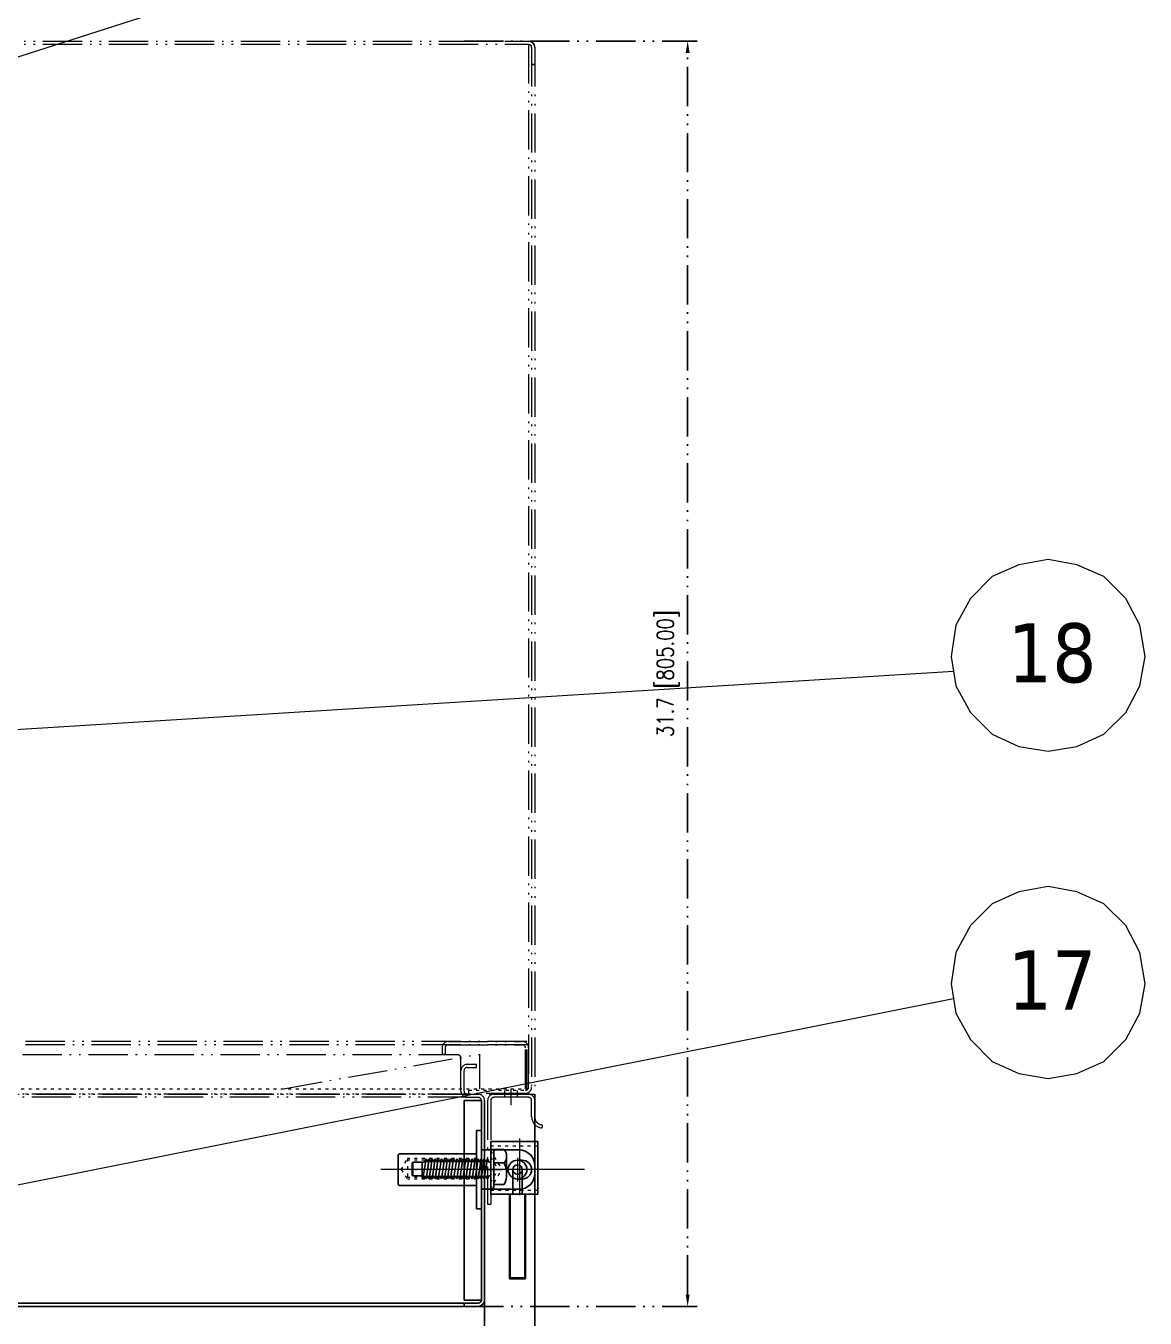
# Model space of a CAD drawing. Header units: millimetres. Extents: x 8127 to 36426, y -6229 to 13228.
# Drawn here: x 22422 to 23134, y 10584 to 11406 of the extents above; entities that cross this region are included whole.
import ezdxf

# ---------------------------------------------------------------- set-up
doc = ezdxf.new("R2010")
doc.units = ezdxf.units.MM
doc.header["$LTSCALE"] = 4
for name, pattern in [('5 双点画线', [10.5, 6.25, -1.25, 0.25, -1.25, 0.25, -1.25]), ('ACAD_ISO03W100', [1.18, 0.47, -0.71]), ('ACAD_ISO10W100', [18, 12, -3, 0, -3])]:
    doc.linetypes.add(name, pattern=pattern)
doc.layers.add('标注、文本', color=3, linetype='Continuous', lineweight=25)
doc.layers.add('铁心', color=3, linetype='Continuous', lineweight=0)
doc.styles.add('Tahoma$001', font='tahoma.ttf', dxfattribs={"height": 2.159784})
doc.styles.add('TH_GBDIM', font='romans.shx', dxfattribs={"width": 0.8, "bigfont": 'gbcbig.shx'})
doc.dimstyles.new('TH_GBDIM1', dxfattribs={"dimscale": 3, "dimtxt": 3.5, "dimasz": 2.5, "dimexe": 2, "dimexo": 0, "dimgap": 1.5, "dimtad": 1, "dimdec": 1, "dimlfac": 0.03937, "dimzin": 0, "dimdsep": 46, "dimtxsty": 'TH_GBDIM', "dimcen": 2.5, "dimclrd": 3, "dimclre": 256, "dimclrt": 2, "dimadec": 0, "dimazin": 0, "dimtfac": 0.714286, "dimtdec": 1, "dimtmove": 0, "dimatfit": 3, "dimfxl": 1, "dimtzin": 0, "dimlwd": -1, "dimlwe": -1, "dimarcsym": 0})

# ---------------------------------------------------------------- blocks, each defined once
blk = doc.blocks.new('*D296')
at = {"layer": 'Defpoints', "color": 0, "linetype": '5 双点画线', "transparency": 16777216}
for p in [(22700.83, 11396.24), (22843.09, 11396.24), (22700.83, 10591.24)]:
    blk.add_point(p, dxfattribs=at)
at = {"layer": '标注、文本', "linetype": '5 双点画线', "transparency": 16777216}
for p, q in [((22700.83, 11396.24), (22849.09, 11396.24)), ((22700.83, 10591.24), (22849.09, 10591.24))]:
    blk.add_line(p, q, dxfattribs=at)
at = {"layer": '标注、文本', "color": 3, "linetype": '5 双点画线', "transparency": 16777216}
blk.add_line((22843.09, 10598.74), (22843.09, 11388.74), dxfattribs=at)
for points in [[(22841.84, 11388.74), (22844.34, 11388.74), (22843.09, 11396.24)], [(22841.84, 10598.74), (22844.34, 10598.74), (22843.09, 10591.24)]]:
    blk.add_solid(points, dxfattribs=at)
at = {"layer": '标注、文本', "color": 2, "linetype": '5 双点画线', "lineweight": 13, "transparency": 16777216, "insert": (22830.59, 10993.74), "char_height": 10.5, "attachment_point": 5, "rotation": 90, "style": 'TH_GBDIM'}
blk.add_mtext('31.7 [805.00]', dxfattribs=at)
blk = doc.blocks.new('kopio')
at = {"layer": '标注、文本'}
for p, q in [((2171.11, -5563.73), (2171.11, -5597.32)), ((2201.11, -5563.73), (2171.11, -5563.73)), ((2201.11, -5597.32), (2201.11, -5563.73)), ((2181.11, -5573.32), (2184.11, -5573.32)), ((2181.11, -5585.32), (2184.11, -5585.32)), ((2171.11, -5597.32), (2201.11, -5597.32))]:
    blk.add_line(p, q, dxfattribs=at)
at = {"layer": '标注、文本', "color": 1, "linetype": 'ACAD_ISO10W100', "lineweight": 18}
for p, q in [((2182.61, -5563.1), (2182.61, -5599.1)), ((2167.52, -5579.32), (2213.01, -5579.32))]:
    blk.add_line(p, q, dxfattribs=at)
at = {"layer": '标注、文本', "color": 2, "linetype": 'ACAD_ISO03W100', "lineweight": 18}
for p, q in [((2201.11, -5566.33), (2171.11, -5566.33)), ((2171.11, -5594.32), (2201.11, -5594.32))]:
    blk.add_line(p, q, dxfattribs=at)
at = {"layer": '标注、文本'}
for centre, start, end in [((2181.11, -5579.32), 90, 270), ((2184.11, -5579.32), 270, 90)]:
    blk.add_arc(centre, 6, start, end, dxfattribs=at)
blk = doc.blocks.new('*D291')
at = {"layer": 'Defpoints', "color": 0, "transparency": 16777216}
for p in [(21610.95, 10593.24), (22713.83, 10595.24), (21610.95, 10522.94)]:
    blk.add_point(p, dxfattribs=at)
at = {"layer": '标注、文本', "transparency": 16777216}
for p, q in [((21610.95, 10593.24), (21610.95, 10516.94)), ((22713.83, 10595.24), (22713.83, 10516.94))]:
    blk.add_line(p, q, dxfattribs=at)
at = {"layer": '标注、文本', "color": 3, "transparency": 16777216}
blk.add_line((22706.33, 10522.94), (21618.45, 10522.94), dxfattribs=at)
for points in [[(21618.45, 10524.19), (21618.45, 10521.69), (21610.95, 10522.94)], [(22706.33, 10524.19), (22706.33, 10521.69), (22713.83, 10522.94)]]:
    blk.add_solid(points, dxfattribs=at)
at = {"layer": '标注、文本', "color": 2, "transparency": 16777216, "insert": (22162.39, 10535.44), "char_height": 10.5, "attachment_point": 5, "style": 'TH_GBDIM'}
blk.add_mtext('43.4 [1102.89]', dxfattribs=at)
blk = doc.blocks.new('*D292')
at = {"layer": 'Defpoints', "color": 0, "transparency": 16777216}
for p in [(22745.83, 10726.24), (22218.83, 10591.24), (22745.83, 10553.14)]:
    blk.add_point(p, dxfattribs=at)
at = {"layer": '标注、文本', "transparency": 16777216}
for p, q in [((22745.83, 10726.24), (22745.83, 10547.14)), ((22218.83, 10591.24), (22218.83, 10547.14))]:
    blk.add_line(p, q, dxfattribs=at)
at = {"layer": '标注、文本', "color": 3, "transparency": 16777216}
blk.add_line((22226.33, 10553.14), (22738.33, 10553.14), dxfattribs=at)
for points in [[(22226.33, 10554.39), (22226.33, 10551.89), (22218.83, 10553.14)], [(22738.33, 10554.39), (22738.33, 10551.89), (22745.83, 10553.14)]]:
    blk.add_solid(points, dxfattribs=at)
at = {"layer": '标注、文本', "color": 2, "transparency": 16777216, "insert": (22482.33, 10565.64), "char_height": 10.5, "attachment_point": 5, "style": 'TH_GBDIM'}
blk.add_mtext('20.7 [527.00]', dxfattribs=at)
blk = doc.blocks.new('*D293')
at = {"layer": 'Defpoints', "color": 0, "transparency": 16777216}
for p in [(22745.83, 10726.24), (21610.95, 10593.24), (21610.95, 10469.29)]:
    blk.add_point(p, dxfattribs=at)
at = {"layer": '标注、文本', "transparency": 16777216}
for p, q in [((22745.83, 10726.24), (22745.83, 10463.29)), ((21610.95, 10593.24), (21610.95, 10463.29))]:
    blk.add_line(p, q, dxfattribs=at)
at = {"layer": '标注、文本', "color": 3, "transparency": 16777216}
blk.add_line((22738.33, 10469.29), (21618.45, 10469.29), dxfattribs=at)
for points in [[(21618.45, 10470.54), (21618.45, 10468.04), (21610.95, 10469.29)], [(22738.33, 10470.54), (22738.33, 10468.04), (22745.83, 10469.29)]]:
    blk.add_solid(points, dxfattribs=at)
at = {"layer": '标注、文本', "color": 2, "transparency": 16777216, "insert": (22178.39, 10481.79), "char_height": 10.5, "attachment_point": 5, "style": 'TH_GBDIM'}
blk.add_mtext('44.7 [1134.89]', dxfattribs=at)

msp = doc.modelspace()

# ---------------------------------------------------------------- linework, layer by layer
at = {"layer": '标注、文本', "color": 6, "linetype": '5 双点画线', "lineweight": 13}
for p, q in [((22222.83, 11396.24), (22741.83, 11396.24)), ((22222.83, 11394.24), (22741.83, 11394.24)), ((22741.83, 11394.24), (22741.83, 10730.74)), ((22743.83, 11392.24), (22743.83, 10726.24)), ((22743.83, 11392.24), (22743.83, 10730.74)), ((22745.83, 11392.24), (22745.83, 10726.24)), ((22740.83, 10757.74), (22220.83, 10757.74)), ((22740.83, 10759.74), (22250.83, 10759.74)), ((22686.83, 10755.74), (22686.83, 10751.74)), ((22688.83, 10755.74), (22688.83, 10751.74)), ((22690.83, 10759.74), (22737.83, 10759.74)), ((22690.83, 10757.74), (22737.83, 10757.74)), ((22739.83, 10729.74), (22739.83, 10755.74)), ((22740.83, 10729.74), (22740.83, 10759.74)), ((22741.83, 10729.74), (22741.83, 10755.74)), ((22696.83, 10751.24), (22220.83, 10751.24)), ((22585.83, 10729.74), (22710.83, 10751.74)), ((22686.83, 10751.74), (22688.83, 10751.74)), ((22698.83, 10728.24), (22698.83, 10749.24)), ((22710.83, 10729.74), (22710.83, 10751.74)), ((22700.83, 10728.24), (22700.83, 10741.24)), ((22702.83, 10745.24), (22708.83, 10745.24)), ((22702.83, 10743.24), (22708.83, 10743.24)), ((22708.83, 10743.24), (22708.83, 10745.24)), ((22218.83, 10726.24), (22745.83, 10726.24)), ((22702.83, 10726.24), (22218.83, 10726.24)), ((22702.83, 10724.24), (22218.83, 10724.24)), ((22704.83, 10726.24), (22220.83, 10726.24)), ((22702.83, 10726.24), (22709.83, 10726.24)), ((22702.83, 10724.24), (22709.83, 10724.24)), ((22703.83, 10726.74), (22703.83, 10728.74)), ((22739.83, 10726.74), (22703.83, 10726.74)), ((22715.83, 10722.24), (22715.83, 10656.24)), ((22717.83, 10722.24), (22717.83, 10656.24)), ((22719.83, 10726.24), (22741.83, 10726.24)), ((22741.83, 10724.24), (22719.83, 10724.24)), ((22743.83, 10711.74), (22743.83, 10722.24)), ((22745.83, 10722.24), (22745.83, 10711.74)), ((22750.83, 10705.82), (22750.83, 10705.82)), ((22715.83, 10656.24), (22717.83, 10656.24))]:
    msp.add_line(p, q, dxfattribs=at)
at = {"layer": '标注、文本', "color": 2, "linetype": 'ACAD_ISO03W100', "lineweight": 18}
for p, q in [((22742.83, 11393.74), (22741.83, 11393.74)), ((22220.83, 10729.74), (22740.83, 10729.74)), ((22739.83, 10729.74), (22741.83, 10729.74)), ((22703.83, 10728.74), (22739.83, 10728.74)), ((22726.83, 10726.74), (22726.83, 10728.74)), ((22726.83, 10724.24), (22726.83, 10726.24)), ((22734.83, 10726.74), (22734.83, 10728.74)), ((22734.83, 10724.24), (22734.83, 10726.24)), ((22717.83, 10690.36), (22724.83, 10678.24)), ((22660.83, 10678.24), (22664.83, 10685.24)), ((22708.83, 10684.24), (22664.26, 10684.24)), ((22708.83, 10685.24), (22664.83, 10685.24)), ((22664.83, 10685.24), (22664.83, 10672.24)), ((22717.83, 10686.36), (22722.52, 10678.24)), ((22660.83, 10678.24), (22664.83, 10672.24)), ((22708.83, 10673.24), (22664.17, 10673.24)), ((22708.83, 10672.24), (22664.83, 10672.24)), ((22717.83, 10670.11), (22722.52, 10678.24)), ((22717.83, 10666.11), (22724.83, 10678.24))]:
    msp.add_line(p, q, dxfattribs=at)
at = {"layer": '标注、文本'}
for p, q in [((22743.83, 11381.24), (22745.83, 11381.24)), ((22700.83, 10595.24), (22700.83, 10722.24)), ((22700.83, 10722.24), (22711.83, 10722.24)), ((22711.83, 10595.24), (22711.83, 10722.24)), ((22713.83, 10595.24), (22713.83, 10722.24)), ((22708.83, 10703.24), (22708.83, 10653.24)), ((22708.83, 10703.24), (22711.83, 10703.24)), ((22711.83, 10703.24), (22711.83, 10653.24)), ((22708.83, 10688.24), (22659.83, 10688.24)), ((22708.83, 10668.24), (22708.83, 10688.24)), ((22711.83, 10690.74), (22735.83, 10690.74)), ((22717.83, 10666.33), (22717.83, 10691)), ((22719.83, 10691), (22717.83, 10691)), ((22719.83, 10666.33), (22719.83, 10691)), ((22719.83, 10691), (22725.83, 10691)), ((22658.83, 10687.24), (22658.83, 10669.24)), ((22668.33, 10682.97), (22667.83, 10682.47)), ((22667.83, 10674.87), (22667.83, 10682.47)), ((22668.33, 10682.97), (22668.33, 10674.37)), ((22668.33, 10682.97), (22675.66, 10682.97)), ((22674.21, 10682.97), (22674.21, 10674.37)), ((22676.63, 10685.02), (22674.68, 10672.32)), ((22676.63, 10685.02), (22675.66, 10682.97)), ((22677.61, 10682.97), (22676.63, 10685.02)), ((22678.58, 10685.02), (22676.63, 10672.32)), ((22678.58, 10685.02), (22677.61, 10682.97)), ((22679.56, 10682.97), (22678.58, 10685.02)), ((22680.53, 10685.02), (22678.58, 10672.32)), ((22680.53, 10685.02), (22679.56, 10682.97)), ((22681.51, 10682.97), (22680.53, 10685.02)), ((22682.48, 10685.02), (22680.53, 10672.32)), ((22682.48, 10685.02), (22681.51, 10682.97)), ((22683.46, 10682.97), (22682.48, 10685.02)), ((22684.43, 10685.02), (22682.48, 10672.32)), ((22684.43, 10685.02), (22683.46, 10682.97)), ((22685.41, 10682.97), (22684.43, 10685.02)), ((22686.38, 10685.02), (22684.43, 10672.32)), ((22686.38, 10685.02), (22685.41, 10682.97)), ((22687.36, 10682.97), (22686.38, 10685.02)), ((22688.33, 10685.02), (22686.38, 10672.32)), ((22688.33, 10685.02), (22687.36, 10682.97)), ((22689.31, 10682.97), (22688.33, 10685.02)), ((22690.28, 10685.02), (22688.33, 10672.32)), ((22690.28, 10685.02), (22689.31, 10682.97)), ((22691.26, 10682.97), (22690.28, 10685.02)), ((22692.23, 10685.02), (22690.28, 10672.32)), ((22692.23, 10685.02), (22691.26, 10682.97)), ((22693.21, 10682.97), (22692.23, 10685.02)), ((22694.18, 10685.02), (22692.23, 10672.32)), ((22694.18, 10685.02), (22693.21, 10682.97)), ((22695.16, 10682.97), (22694.18, 10685.02)), ((22696.13, 10685.02), (22694.18, 10672.32)), ((22696.13, 10685.02), (22695.16, 10682.97)), ((22697.11, 10682.97), (22696.13, 10685.02)), ((22698.08, 10685.02), (22696.13, 10672.32)), ((22698.08, 10685.02), (22697.11, 10682.97)), ((22699.06, 10682.97), (22698.08, 10685.02)), ((22700.03, 10685.02), (22698.08, 10672.32)), ((22700.03, 10685.02), (22699.06, 10682.97)), ((22701.01, 10682.97), (22700.03, 10685.02)), ((22701.98, 10685.02), (22700.03, 10672.32)), ((22701.98, 10685.02), (22701.01, 10682.97)), ((22702.96, 10682.97), (22701.98, 10685.02)), ((22703.93, 10685.02), (22701.98, 10672.32)), ((22703.93, 10685.02), (22702.96, 10682.97)), ((22704.91, 10682.97), (22703.93, 10685.02)), ((22705.88, 10685.02), (22703.93, 10672.32)), ((22705.88, 10685.02), (22704.91, 10682.97)), ((22706.86, 10682.97), (22705.88, 10685.02)), ((22707.83, 10685.02), (22705.88, 10672.32)), ((22707.83, 10685.02), (22706.86, 10682.97)), ((22708.81, 10682.97), (22707.83, 10685.02)), ((22709.78, 10685.02), (22707.83, 10672.32)), ((22709.78, 10685.02), (22708.81, 10682.97)), ((22710.76, 10682.97), (22709.78, 10685.02)), ((22711.73, 10685.02), (22709.78, 10672.32)), ((22711.73, 10685.02), (22710.76, 10682.97)), ((22712.71, 10682.97), (22711.73, 10685.02)), ((22713.68, 10685.02), (22711.73, 10672.32)), ((22713.68, 10685.02), (22712.71, 10682.97)), ((22714.66, 10682.97), (22713.68, 10685.02)), ((22715.63, 10685.02), (22713.68, 10672.32)), ((22715.63, 10685.02), (22714.66, 10682.97)), ((22716.61, 10682.97), (22715.63, 10685.02)), ((22717.83, 10682.97), (22716.61, 10682.97)), ((22725.83, 10682.48), (22719.83, 10682.48)), ((22727.83, 10675.58), (22727.83, 10686.74)), ((22745.83, 10680.74), (22745.83, 10675.74)), ((22668.33, 10674.37), (22667.83, 10674.87)), ((22674.21, 10674.37), (22668.33, 10674.37)), ((22674.68, 10672.32), (22673.71, 10674.37)), ((22675.66, 10674.37), (22674.68, 10672.32)), ((22676.63, 10672.32), (22675.66, 10674.37)), ((22677.61, 10674.37), (22676.63, 10672.32)), ((22678.58, 10672.32), (22677.61, 10674.37)), ((22679.56, 10674.37), (22678.58, 10672.32)), ((22680.53, 10672.32), (22679.56, 10674.37)), ((22681.51, 10674.37), (22680.53, 10672.32)), ((22682.48, 10672.32), (22681.51, 10674.37)), ((22683.46, 10674.37), (22682.48, 10672.32)), ((22684.43, 10672.32), (22683.46, 10674.37)), ((22685.41, 10674.37), (22684.43, 10672.32)), ((22686.38, 10672.32), (22685.41, 10674.37)), ((22687.36, 10674.37), (22686.38, 10672.32)), ((22688.33, 10672.32), (22687.36, 10674.37)), ((22689.31, 10674.37), (22688.33, 10672.32)), ((22690.28, 10672.32), (22689.31, 10674.37)), ((22691.26, 10674.37), (22690.28, 10672.32)), ((22692.23, 10672.32), (22691.26, 10674.37)), ((22693.21, 10674.37), (22692.23, 10672.32)), ((22694.18, 10672.32), (22693.21, 10674.37)), ((22695.16, 10674.37), (22694.18, 10672.32)), ((22696.13, 10672.32), (22695.16, 10674.37)), ((22697.11, 10674.37), (22696.13, 10672.32)), ((22698.08, 10672.32), (22697.11, 10674.37)), ((22699.06, 10674.37), (22698.08, 10672.32)), ((22700.03, 10672.32), (22699.06, 10674.37)), ((22701.01, 10674.37), (22700.03, 10672.32)), ((22701.98, 10672.32), (22701.01, 10674.37)), ((22702.96, 10674.37), (22701.98, 10672.32)), ((22703.93, 10672.32), (22702.96, 10674.37)), ((22704.91, 10674.37), (22703.93, 10672.32)), ((22705.88, 10672.32), (22704.91, 10674.37)), ((22706.86, 10674.37), (22705.88, 10672.32)), ((22707.83, 10672.32), (22706.86, 10674.37)), ((22708.81, 10674.37), (22707.83, 10672.32)), ((22709.78, 10672.32), (22708.81, 10674.37)), ((22710.76, 10674.37), (22709.78, 10672.32)), ((22711.73, 10672.32), (22710.76, 10674.37)), ((22712.71, 10674.37), (22711.73, 10672.32)), ((22713.68, 10672.32), (22712.71, 10674.37)), ((22714.66, 10674.37), (22713.68, 10672.32)), ((22715.63, 10672.32), (22714.66, 10674.37)), ((22716.61, 10674.37), (22715.63, 10672.32)), ((22715.83, 10678.24), (22724.83, 10678.24)), ((22717.83, 10674.37), (22716.61, 10674.37)), ((22731.83, 10678.24), (22731.83, 10662.65)), ((22737.83, 10678.24), (22737.83, 10662.65)), ((22659.83, 10668.24), (22708.83, 10668.24)), ((22711.83, 10665.74), (22735.83, 10665.74)), ((22719.83, 10666.33), (22717.83, 10666.33)), ((22725.83, 10668.69), (22719.83, 10668.69)), ((22729.76, 10662.65), (22729.76, 10608.85)), ((22730.15, 10662.65), (22730.15, 10609.4)), ((22739.54, 10662.65), (22739.54, 10609.4)), ((22739.9, 10662.65), (22739.9, 10608.85)), ((22708.83, 10653.24), (22711.83, 10653.24)), ((22729.76, 10608.85), (22730.15, 10609.4)), ((22729.76, 10608.85), (22739.9, 10608.85)), ((22730.15, 10609.4), (22739.54, 10609.4)), ((22739.54, 10609.4), (22739.9, 10608.85)), ((22709.83, 10593.24), (22218.83, 10593.24)), ((22709.83, 10591.24), (22218.83, 10591.24)), ((22700.83, 10595.24), (22711.83, 10595.24)), ((22700.83, 10591.24), (22700.83, 10593.24))]:
    msp.add_line(p, q, dxfattribs=at)
at = {"layer": '标注、文本', "color": 1, "linetype": 'ACAD_ISO10W100', "lineweight": 18}
for p, q in [((22730.83, 10724.47), (22730.83, 10729.71)), ((22730.83, 10719.34), (22730.83, 10729.13)), ((22734.83, 10685.74), (22734.83, 10670.74)), ((22730.15, 10678.24), (22647.83, 10678.24)), ((22777.43, 10678.24), (22649.47, 10678.24))]:
    msp.add_line(p, q, dxfattribs=at)
at = {"layer": '标注、文本'}
for radius in [6, 3]:
    msp.add_circle((22734.83, 10678.24), radius, dxfattribs=at)
for centre, radius, start, end in [((22741.83, 11392.24), 4, 0, 90), ((22659.83, 10687.24), 1, 90, 180), ((22735.83, 10680.74), 10, 0, 90), ((22735.83, 10675.74), 10, 270, 0), ((22659.83, 10669.24), 1, 180, 270), ((22709.83, 10595.24), 4, 270, 0), ((22709.83, 10595.24), 2, 270, 0)]:
    msp.add_arc(centre, radius, start, end, dxfattribs=at)
at = {"layer": '标注、文本', "color": 2, "linetype": 'ACAD_ISO03W100', "lineweight": 18}
for centre, radius, start, end in [((22741.83, 11392.24), 2, 0, 90), ((22742.83, 11392.74), 1, 0, 90), ((22739.83, 10730.74), 2, 270, 0)]:
    msp.add_arc(centre, radius, start, end, dxfattribs=at)
at = {"layer": '标注、文本', "color": 6, "linetype": '5 双点画线', "lineweight": 13}
for centre, radius, start, end in [((22690.83, 10755.74), 4, 90, 180), ((22690.83, 10755.74), 2, 90, 180), ((22737.83, 10755.74), 4, 0, 90), ((22737.83, 10755.74), 2, 0, 90), ((22696.83, 10749.24), 2, 0, 90), ((22702.83, 10741.24), 4, 90, 180), ((22702.83, 10741.24), 2, 90, 180), ((22739.83, 10730.74), 4, 270, 0), ((22702.83, 10728.24), 4, 180, 270), ((22702.83, 10728.24), 2, 180, 270), ((22709.83, 10722.24), 4, 0, 90), ((22709.83, 10722.24), 2, 0, 90), ((22719.83, 10722.24), 4, 90, 180), ((22719.83, 10722.24), 2, 90, 180), ((22741.83, 10722.24), 4, 0, 90), ((22741.83, 10722.24), 2, 0, 90), ((22750.83, 10711.74), 7, 180, 260.40593), ((22750.83, 10711.74), 5, 180, 260.40593), ((22749.83, 10705.82), 1, 260.40593, 0), ((22749.83, 10705.82), 1, 0, 80.40593)]:
    msp.add_arc(centre, radius, start, end, dxfattribs=at)
at = {"layer": '标注、文本', "extrusion": (0, 0, -1)}
for centre, major_axis, ratio in [((22725.83, 10686.74), (0, 4.26), 0.469325), ((22725.83, 10675.58), (0, 6.9), 0.290059)]:
    msp.add_ellipse(centre, major_axis=major_axis, ratio=ratio, start_param=0, end_param=3.141593, dxfattribs=at)
at = {"layer": '铁心', "lineweight": 13}
for points in [[(22035.68, 11264.17), (23021.27, 11579.87), (23021.27, 11579.87)], [(22019.67, 10933.63), (23012.22, 10995.32), (23012.22, 10995.32)], [(22324.87, 10650.43), (23012.22, 10787.19), (23012.22, 10787.19)]]:
    msp.add_lwpolyline(points, dxfattribs=at)
for points in [[(23134.2, 11004.65), (23130.89, 11024.53), (23121.85, 11041.7), (23108, 11055.55), (23090.83, 11063.08), (23072.46, 11066.4), (23053.78, 11063.08), (23036.92, 11055.55), (23023.06, 11041.7), (23013.73, 11024.53), (23010.71, 11004.65), (23013.73, 10985.98), (23023.06, 10969.11), (23036.92, 10955.26), (23053.78, 10947.43), (23072.46, 10944.41), (23090.83, 10947.43), (23108, 10955.26), (23121.85, 10969.11), (23130.89, 10985.98)], [(23134.2, 10796.53), (23130.89, 10816.41), (23121.85, 10833.58), (23108, 10847.43), (23090.83, 10854.96), (23072.46, 10858.28), (23053.78, 10854.96), (23036.92, 10847.43), (23023.06, 10833.58), (23013.73, 10816.41), (23010.71, 10796.53), (23013.73, 10777.86), (23023.06, 10760.99), (23036.92, 10747.14), (23053.78, 10739.31), (23072.46, 10736.29), (23090.83, 10739.31), (23108, 10747.14), (23121.85, 10760.99), (23130.89, 10777.86)]]:
    msp.add_lwpolyline(points, close=True, dxfattribs=at)

# ---------------------------------------------------------------- block references
at = {"layer": '标注、文本', "rotation": 180}
msp.add_blockref('kopio', (24918.94, 5098.92), dxfattribs=at)

# ---------------------------------------------------------------- texts
at = {"layer": '铁心', "lineweight": 13, "style": 'Tahoma$001'}
for s, p in [('18', (23046.78, 10988.23)), ('17', (23046.78, 10780.11))]:
    msp.add_text(s, height=37.589, dxfattribs=at).set_placement(p)

# ---------------------------------------------------------------- dimensions: what is measured, and where the dimension line sits
at = {"layer": '标注、文本', "color": 6, "linetype": '5 双点画线', "lineweight": 13}
dim = msp.add_linear_dim(base=(22843.09, 11396.24), p1=(22700.83, 10591.24), p2=(22700.83, 11396.24), angle=90, dimstyle='TH_GBDIM1', dxfattribs=at)
dim.commit()
dim.dimension.update_dxf_attribs({"geometry": '*D296', "text_midpoint": (22830.59, 10993.74)})
at = {"layer": '标注、文本'}
for base, p1, p2, picture, middle in [((21610.95, 10469.29), (22745.83, 10726.24), (21610.95, 10593.24), '*D293', (22178.39, 10481.79)), ((22745.83, 10553.14), (22218.83, 10591.24), (22745.83, 10726.24), '*D292', (22482.33, 10565.64)), ((21610.95, 10522.94), (22713.83, 10595.24), (21610.95, 10593.24), '*D291', (22162.39, 10535.44))]:
    dim = msp.add_linear_dim(base=base, p1=p1, p2=p2, dimstyle='TH_GBDIM1', dxfattribs=at)
    dim.commit()
    dim.dimension.update_dxf_attribs({"geometry": picture, "text_midpoint": middle})

doc.saveas('drawing.dxf')
